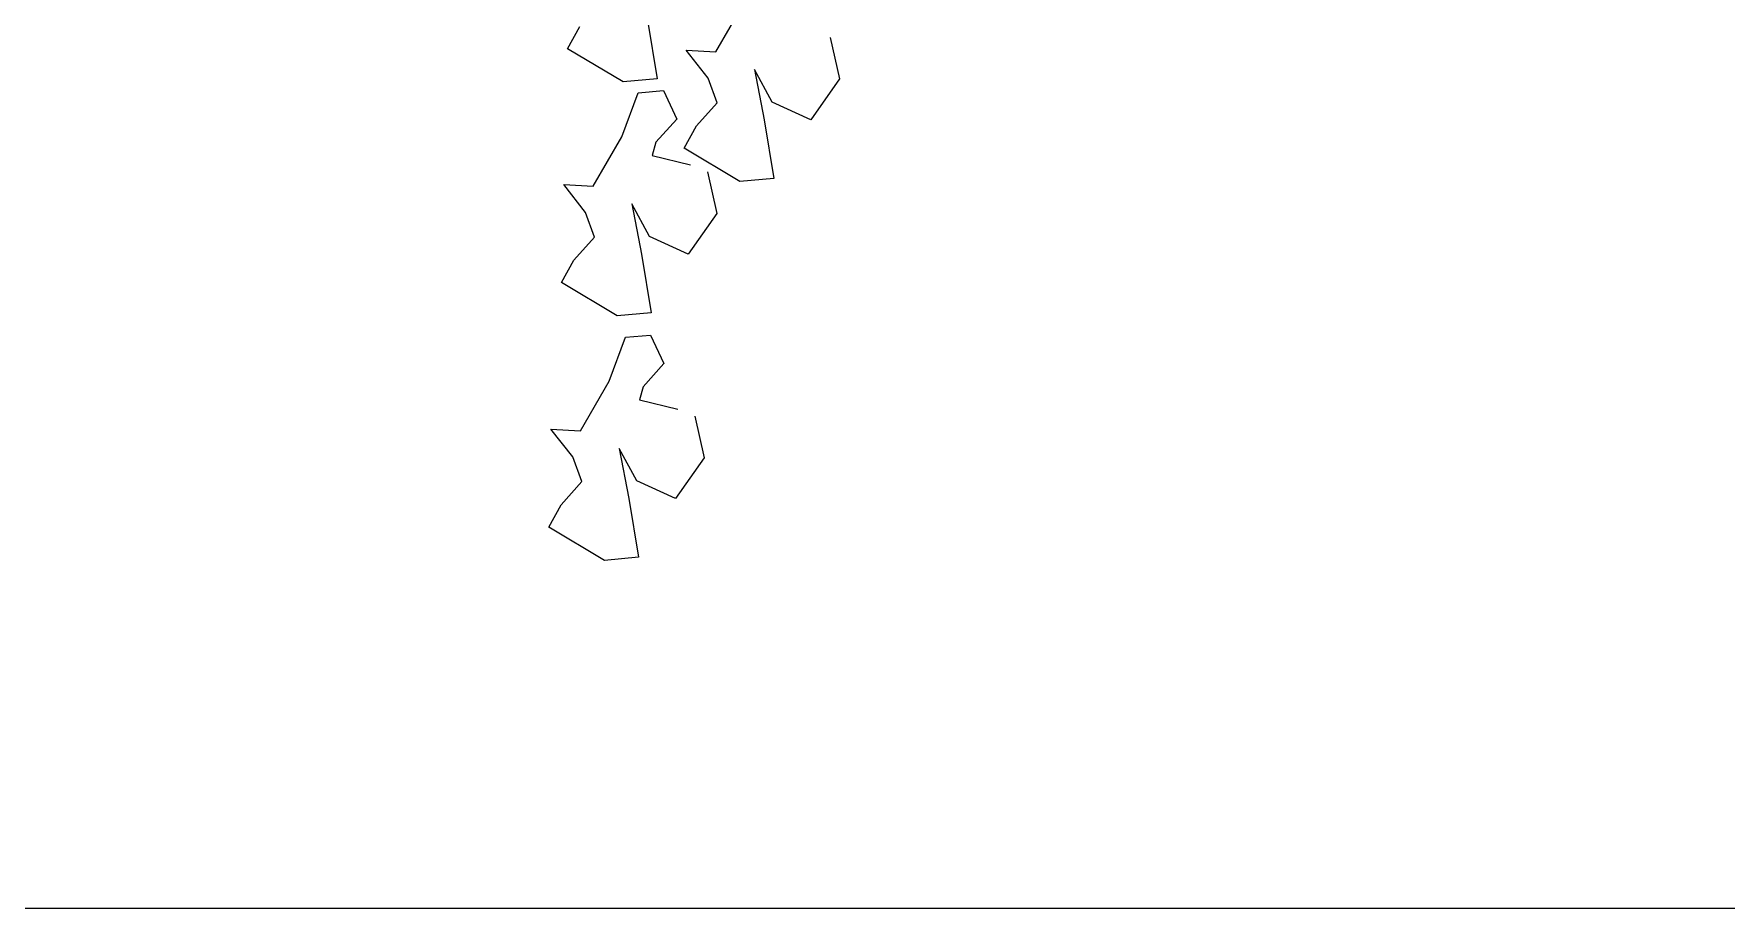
# Model space of a CAD drawing. Header units: metres. Extents: x -44 to 358, y -246 to 48.
# Drawn here: x 263.883 to 264.605, y 10.867 to 11.24 of the extents above; entities that cross this region are included whole.
import ezdxf

# ---------------------------------------------------------------- set-up
doc = ezdxf.new("R2010")
doc.units = ezdxf.units.M
doc.header["$LTSCALE"] = 0.3
doc.linetypes.add('CONTINU', pattern=[0])
doc.layers.add('arbustos', color=95, linetype='Continuous', lineweight=0)
doc.layers.add('EL0', color=7, linetype='Continuous', lineweight=15)
doc.layers.add('matas', color=74, linetype='Continuous', lineweight=0, transparency=0.6)

# ---------------------------------------------------------------- blocks, each defined once
blk = doc.blocks.new('A$C4E4C09DE')
at = {"layer": 'matas', "color": 97, "linetype": 'CONTINU', "true_color": 0x467138}
for p, q in [((75.274, 8.737), (74.034, 11.055)), ((70.052, 9.586), (69.556, 7.689)), ((78.476, 10.082), (77.936, 7.398)), ((82.102, 8.645), (81.574, 9.689)), ((76.637, 8.764), (75.274, 8.737)), ((75.591, 7.517), (76.637, 8.764)), ((79.483, 7.203), (82.102, 8.645)), ((72.611, 6.517), (73.472, 7.985)), ((73.472, 7.985), (72.954, 5.694)), ((69.556, 7.689), (70.81, 5.765)), ((75.138, 6.398), (75.591, 7.517)), ((77.936, 7.398), (79.483, 7.203)), ((70.81, 5.765), (72.611, 6.517)), ((76.053, 5.301), (75.138, 6.398)), ((77.628, 6.871), (76.969, 5.58)), ((78.784, 6.726), (77.628, 6.871)), ((79.453, 4.682), (78.784, 6.726)), ((72.954, 5.694), (72.414, 3.009)), ((76.969, 5.58), (77.883, 4.483)), ((76.581, 4.256), (76.053, 5.301)), ((80.693, 2.364), (79.453, 4.682)), ((73.962, 2.815), (76.581, 4.256)), ((77.883, 4.483), (78.042, 3.873)), ((75.471, 3.214), (74.975, 1.316)), ((78.042, 3.873), (76.266, 3.51)), ((72.414, 3.009), (73.962, 2.815)), ((82.055, 2.391), (80.693, 2.364)), ((81.009, 1.144), (82.055, 2.391)), ((78.03, 0.144), (78.891, 1.613)), ((78.891, 1.613), (78.373, -0.678)), ((74.975, 1.316), (76.228, -0.607)), ((80.557, 0.025), (81.009, 1.144)), ((76.228, -0.607), (78.03, 0.144)), ((81.472, -1.072), (80.557, 0.025)), ((78.373, -0.678), (77.833, -3.363)), ((82, -2.116), (81.472, -1.072)), ((79.38, -3.557), (82, -2.116)), ((77.833, -3.363), (79.38, -3.557)), ((77.819, -4.382), (77.16, -5.673)), ((78.975, -4.527), (77.819, -4.382)), ((79.643, -6.571), (78.975, -4.527)), ((77.16, -5.673), (78.074, -6.77)), ((78.074, -6.77), (78.233, -7.38)), ((80.883, -8.889), (79.643, -6.571)), ((78.233, -7.38), (76.457, -7.743)), ((75.662, -8.04), (75.166, -9.937)), ((82.246, -8.862), (80.883, -8.889)), ((81.2, -10.109), (82.246, -8.862)), ((75.166, -9.937), (76.419, -11.861)), ((78.22, -11.109), (79.082, -9.641)), ((79.082, -9.641), (78.564, -11.932)), ((80.748, -11.229), (81.2, -10.109)), ((76.419, -11.861), (78.22, -11.109)), ((81.662, -12.326), (80.748, -11.229)), ((78.564, -11.932), (78.024, -14.617)), ((82.19, -13.37), (81.662, -12.326)), ((79.571, -14.811), (82.19, -13.37)), ((78.024, -14.617), (79.571, -14.811))]:
    blk.add_line(p, q, dxfattribs=at)

msp = doc.modelspace()

# ---------------------------------------------------------------- linework, layer by layer
at = {"layer": 'EL0'}
msp.add_line((262.5882791, 10.8665421), (269.875559, 10.8665421), dxfattribs=at)

# ---------------------------------------------------------------- block references
at = {"layer": 'arbustos', "xscale": -0.009285680329938381, "yscale": 0.009285680329938381, "zscale": 0.009285680329938381, "rotation": 358}
msp.add_blockref('A$C4E4C09DE', (264.869344, 11.1267073, 0), dxfattribs=at)

doc.saveas('drawing.dxf')
